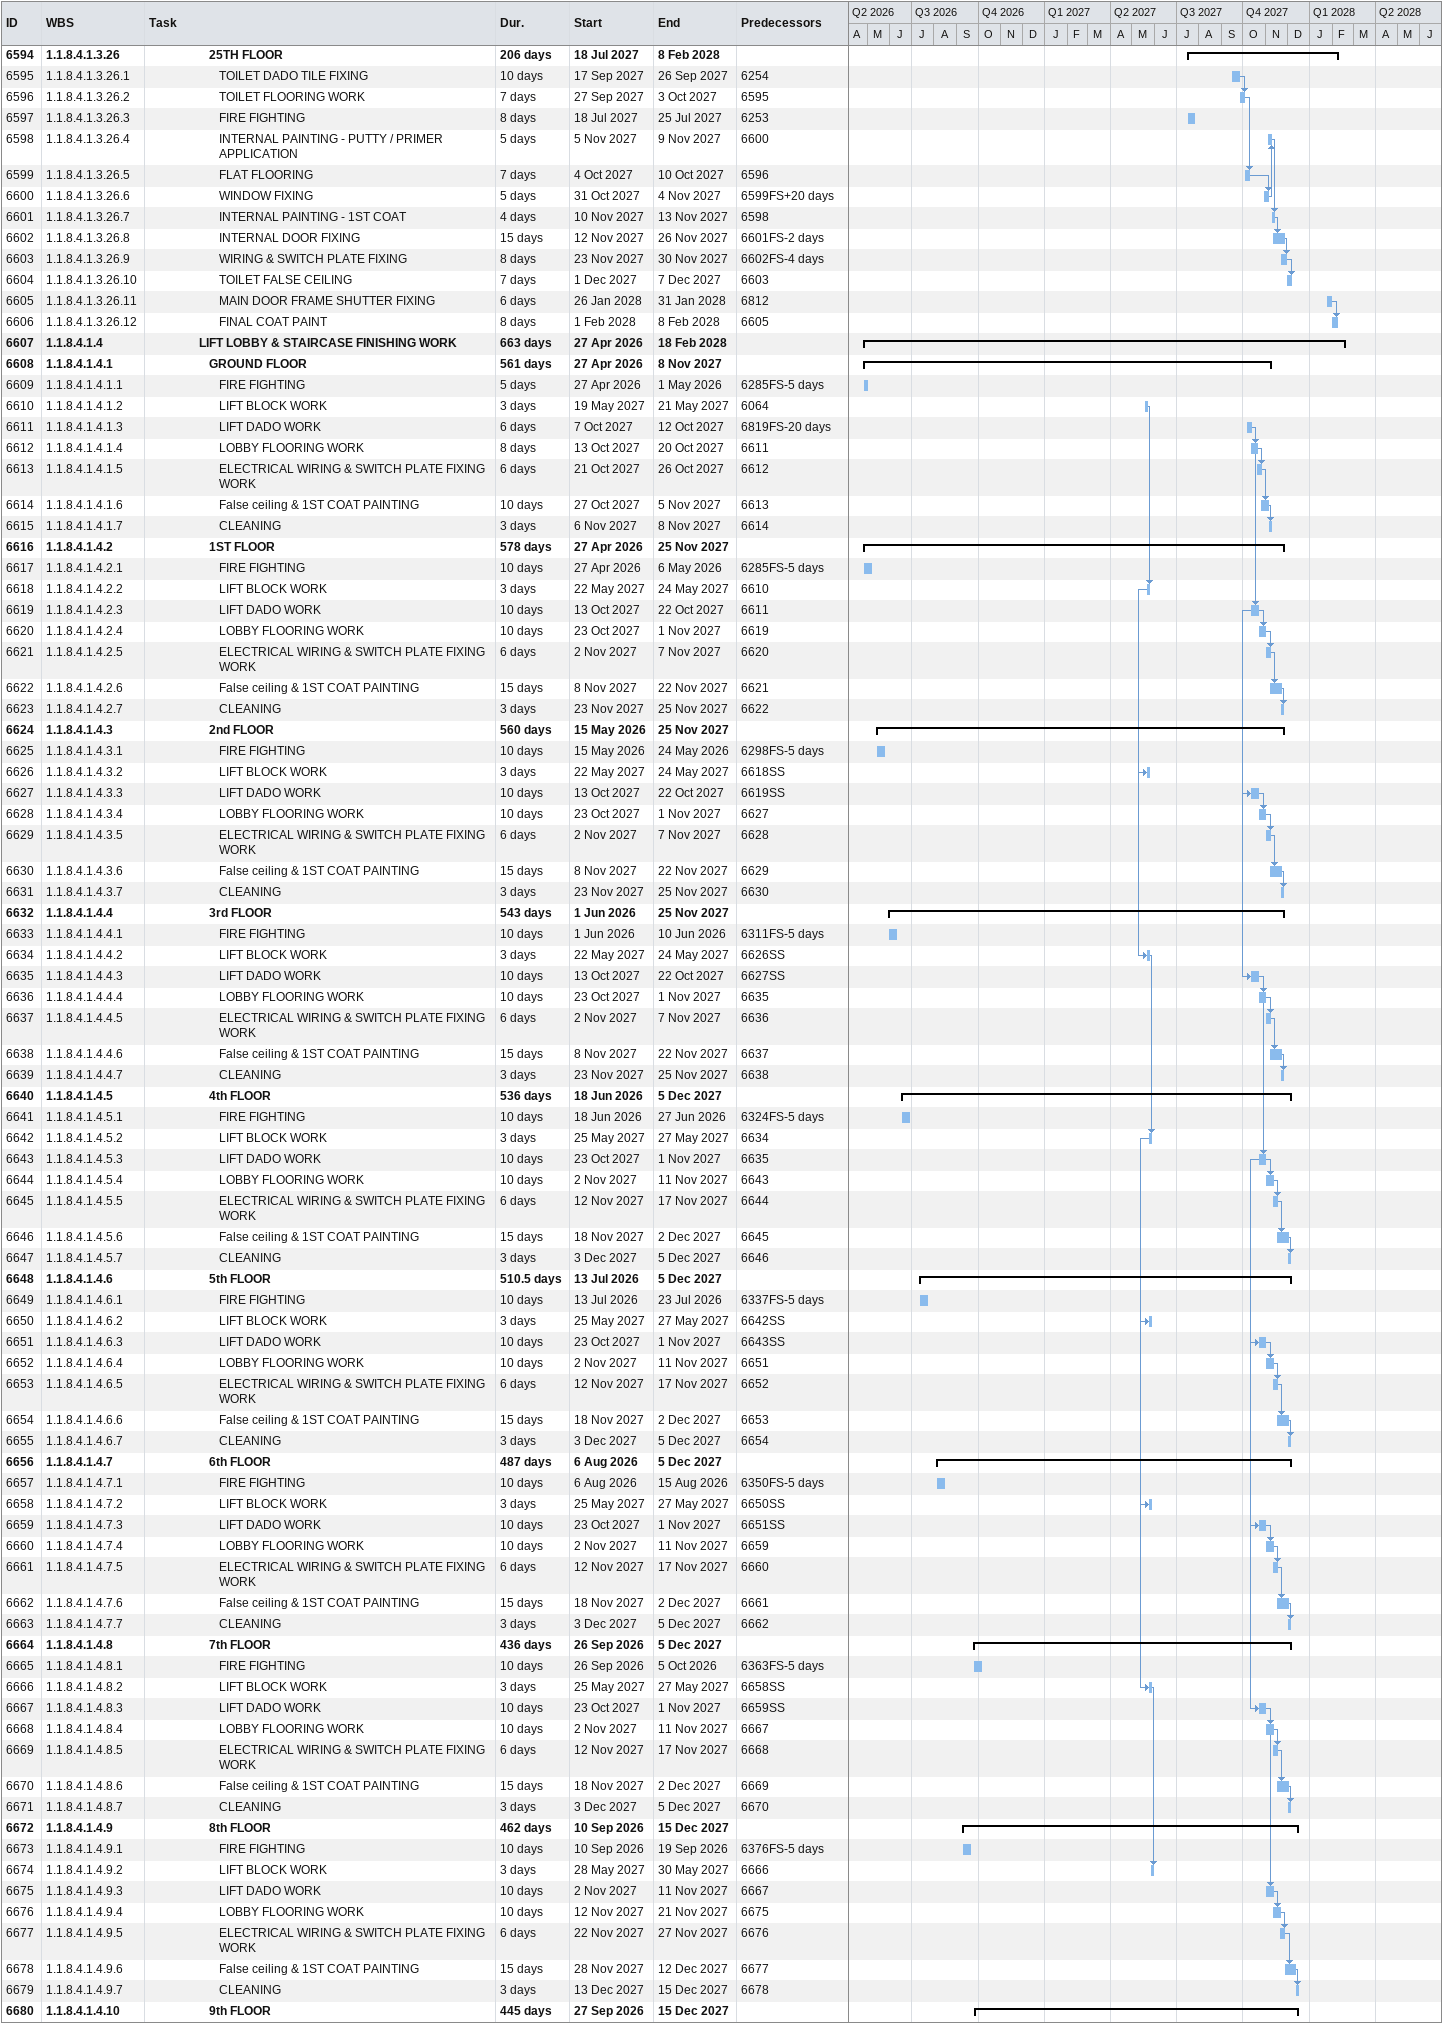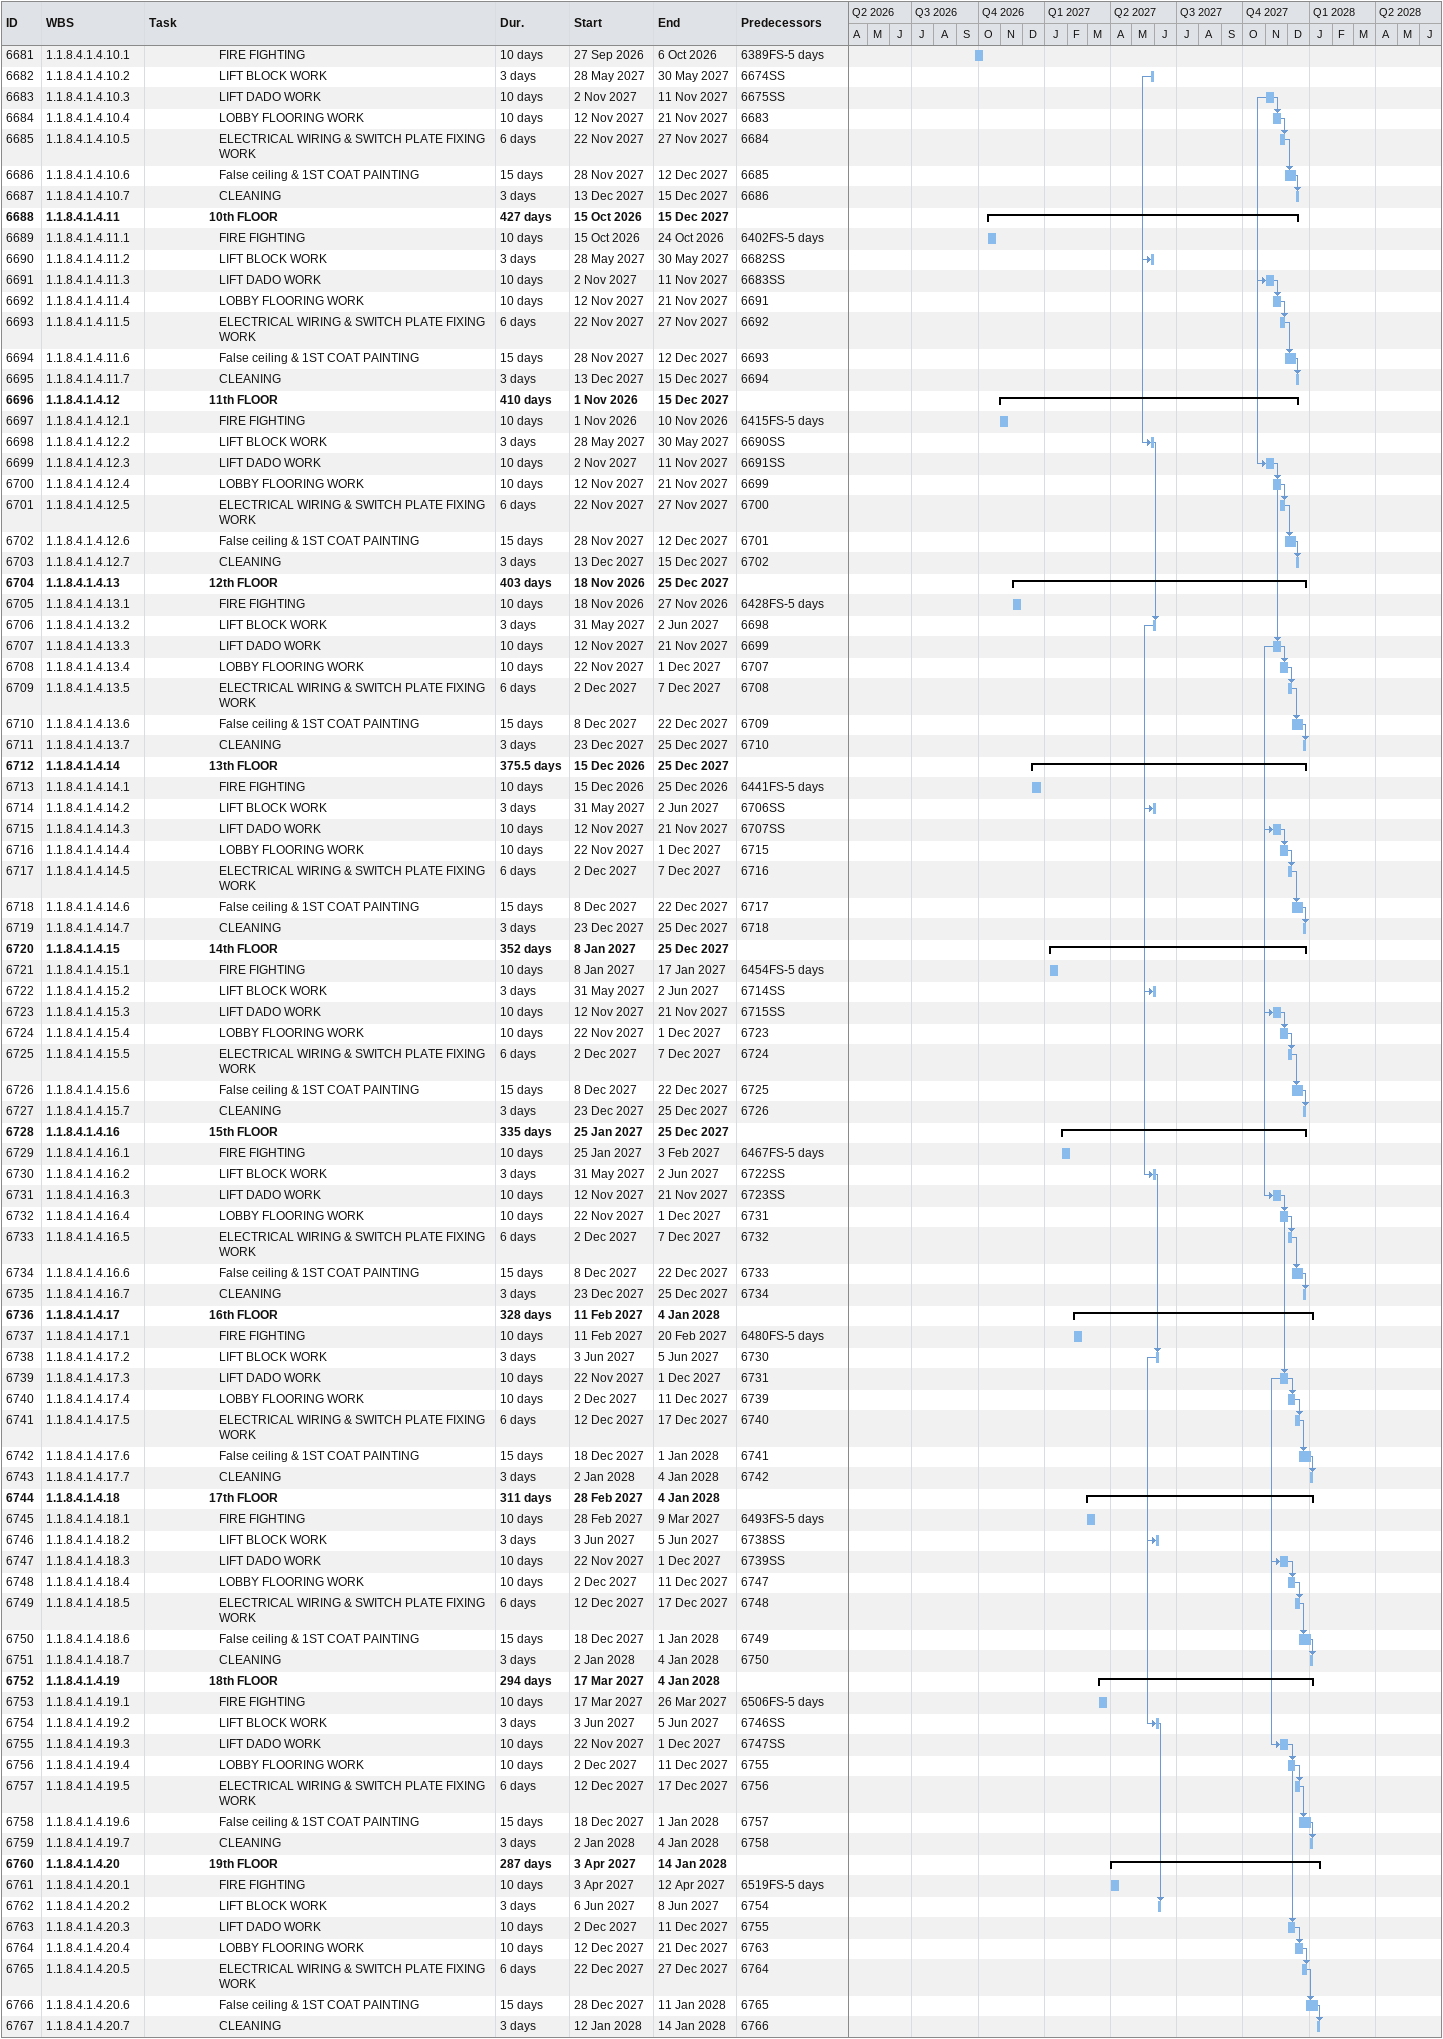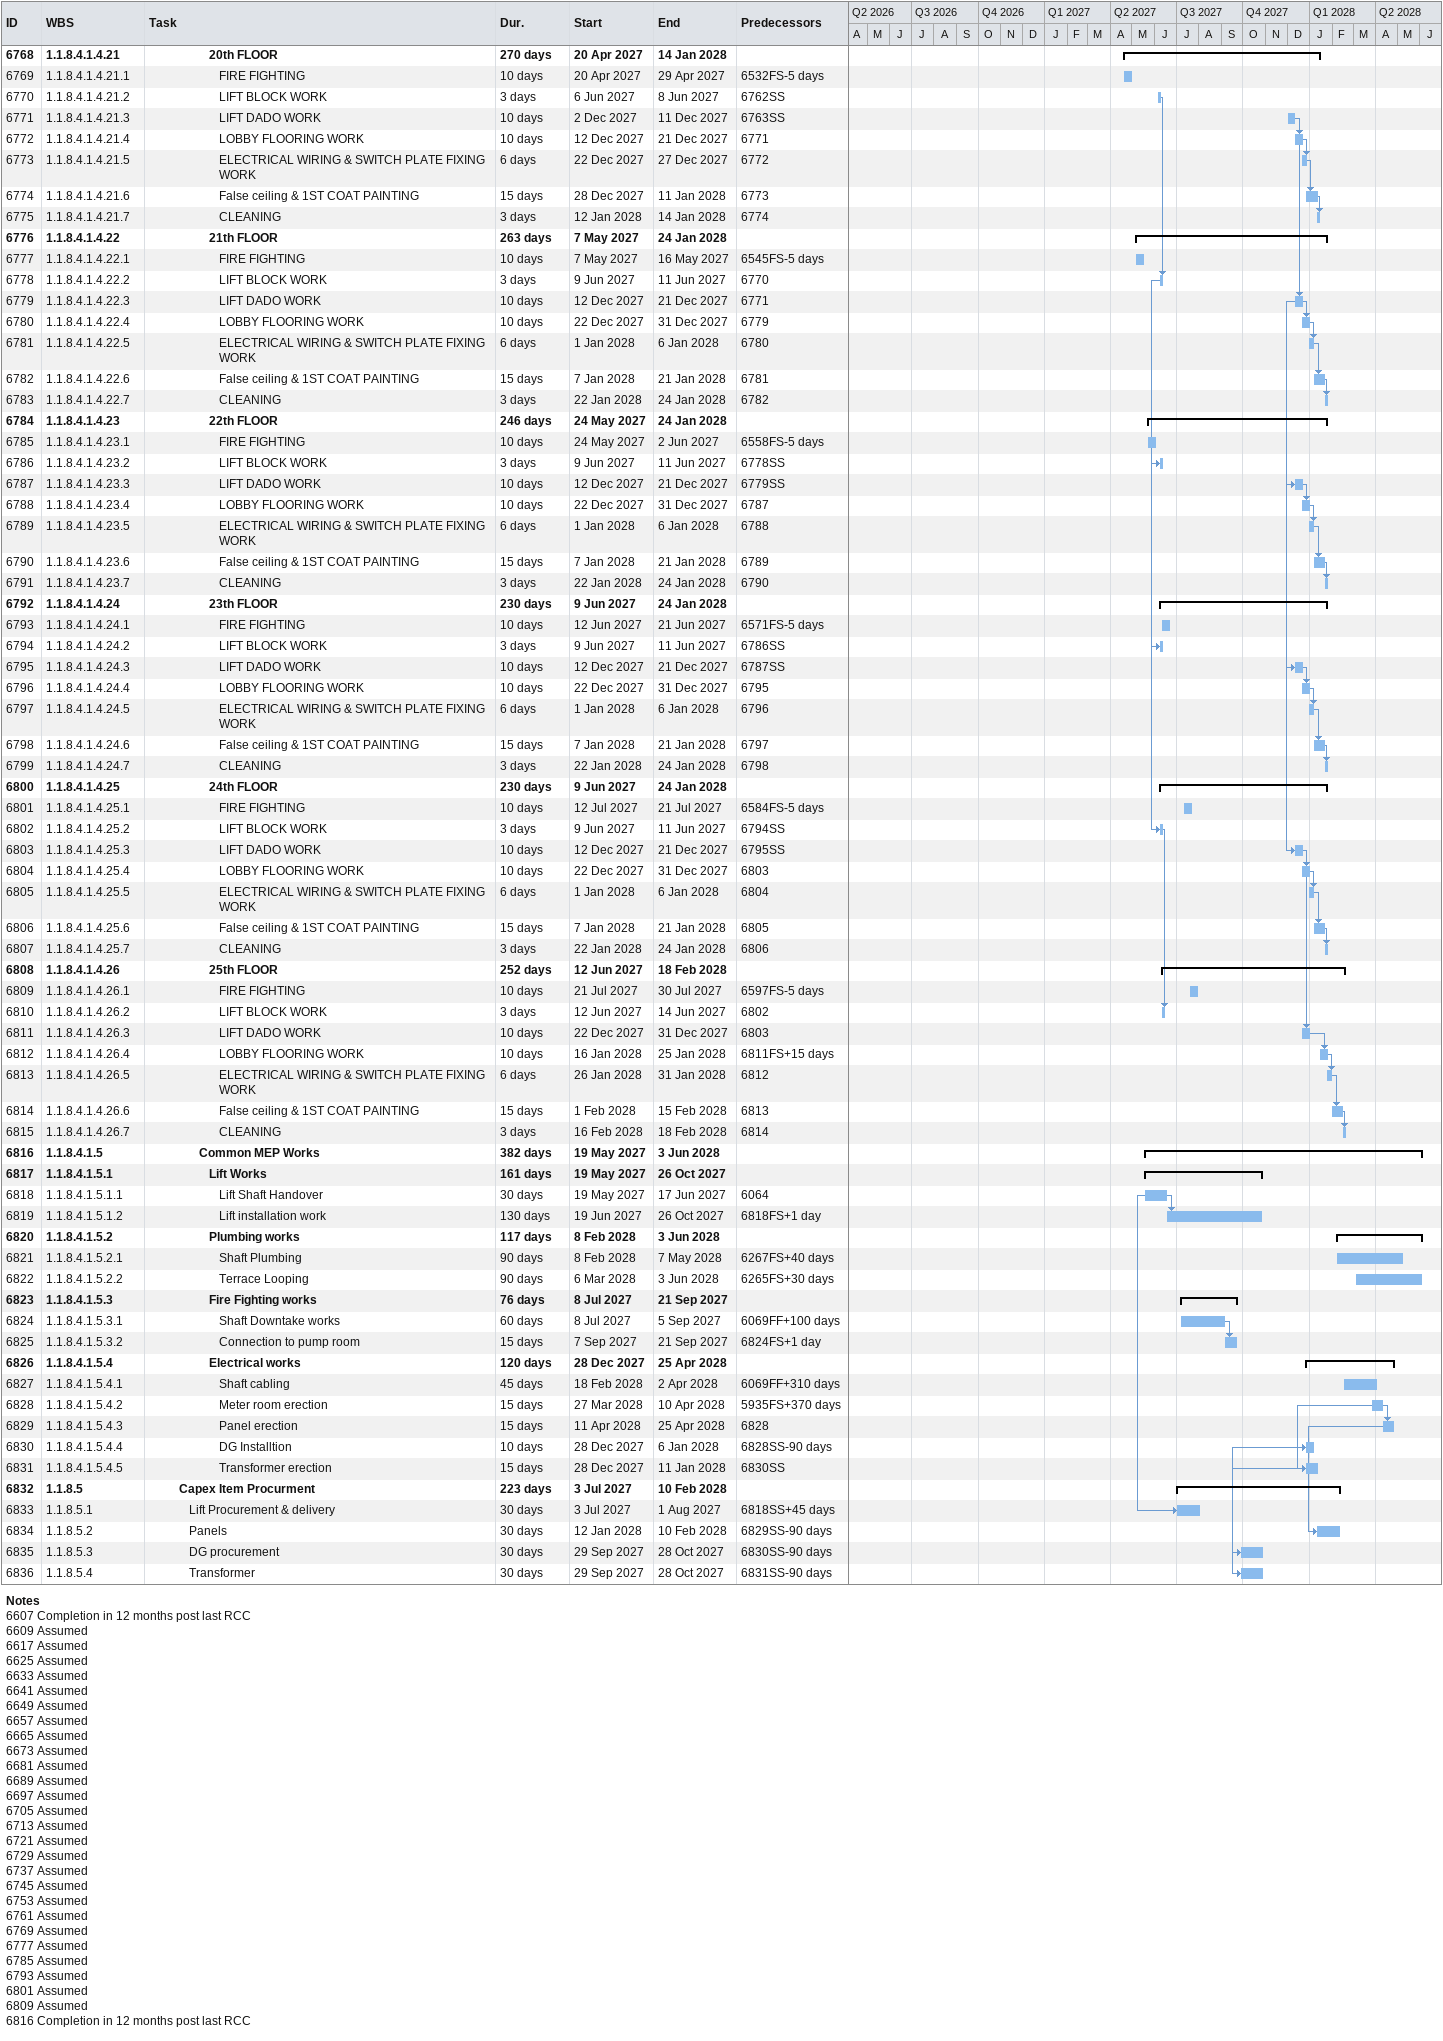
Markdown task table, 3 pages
| ID | WBS | Task | Duration | Start | Finish | Predecessors |
|---|---|---|---|---|---|---|
| 6594 | 1.1.8.4.1.3.26 | **25TH FLOOR** | 206d | 2027-07-18 | 2028-02-08 |  |
| 6595 | 1.1.8.4.1.3.26.1 | TOILET DADO TILE FIXING | 10d | 2027-09-17 | 2027-09-26 | 6254 |
| 6596 | 1.1.8.4.1.3.26.2 | TOILET FLOORING WORK | 7d | 2027-09-27 | 2027-10-03 | 6595 |
| 6597 | 1.1.8.4.1.3.26.3 | FIRE FIGHTING | 8d | 2027-07-18 | 2027-07-25 | 6253 |
| 6598 | 1.1.8.4.1.3.26.4 | INTERNAL PAINTING - PUTTY / PRIMER APPLICATION | 5d | 2027-11-05 | 2027-11-09 | 6600 |
| 6599 | 1.1.8.4.1.3.26.5 | FLAT FLOORING | 7d | 2027-10-04 | 2027-10-10 | 6596 |
| 6600 | 1.1.8.4.1.3.26.6 | WINDOW FIXING | 5d | 2027-10-31 | 2027-11-04 | 6599FS+20d |
| 6601 | 1.1.8.4.1.3.26.7 | INTERNAL PAINTING - 1ST COAT | 4d | 2027-11-10 | 2027-11-13 | 6598 |
| 6602 | 1.1.8.4.1.3.26.8 | INTERNAL DOOR FIXING | 15d | 2027-11-12 | 2027-11-26 | 6601FS-2d |
| 6603 | 1.1.8.4.1.3.26.9 | WIRING & SWITCH PLATE FIXING | 8d | 2027-11-23 | 2027-11-30 | 6602FS-4d |
| 6604 | 1.1.8.4.1.3.26.10 | TOILET FALSE CEILING | 7d | 2027-12-01 | 2027-12-07 | 6603 |
| 6605 | 1.1.8.4.1.3.26.11 | MAIN DOOR FRAME SHUTTER FIXING | 6d | 2028-01-26 | 2028-01-31 | 6812 |
| 6606 | 1.1.8.4.1.3.26.12 | FINAL COAT PAINT | 8d | 2028-02-01 | 2028-02-08 | 6605 |
| 6607 | 1.1.8.4.1.4 | **LIFT LOBBY & STAIRCASE FINISHING WORK** | 663d | 2026-04-27 | 2028-02-18 |  |
| 6608 | 1.1.8.4.1.4.1 | **GROUND FLOOR** | 561d | 2026-04-27 | 2027-11-08 |  |
| 6609 | 1.1.8.4.1.4.1.1 | FIRE FIGHTING | 5d | 2026-04-27 | 2026-05-01 | 6285FS-5d |
| 6610 | 1.1.8.4.1.4.1.2 | LIFT BLOCK WORK | 3d | 2027-05-19 | 2027-05-21 | 6064 |
| 6611 | 1.1.8.4.1.4.1.3 | LIFT DADO WORK | 6d | 2027-10-07 | 2027-10-12 | 6819FS-20d |
| 6612 | 1.1.8.4.1.4.1.4 | LOBBY FLOORING WORK | 8d | 2027-10-13 | 2027-10-20 | 6611 |
| 6613 | 1.1.8.4.1.4.1.5 | ELECTRICAL WIRING & SWITCH PLATE FIXING WORK | 6d | 2027-10-21 | 2027-10-26 | 6612 |
| 6614 | 1.1.8.4.1.4.1.6 | False ceiling & 1ST COAT PAINTING | 10d | 2027-10-27 | 2027-11-05 | 6613 |
| 6615 | 1.1.8.4.1.4.1.7 | CLEANING | 3d | 2027-11-06 | 2027-11-08 | 6614 |
| 6616 | 1.1.8.4.1.4.2 | **1ST FLOOR** | 578d | 2026-04-27 | 2027-11-25 |  |
| 6617 | 1.1.8.4.1.4.2.1 | FIRE FIGHTING | 10d | 2026-04-27 | 2026-05-06 | 6285FS-5d |
| 6618 | 1.1.8.4.1.4.2.2 | LIFT BLOCK WORK | 3d | 2027-05-22 | 2027-05-24 | 6610 |
| 6619 | 1.1.8.4.1.4.2.3 | LIFT DADO WORK | 10d | 2027-10-13 | 2027-10-22 | 6611 |
| 6620 | 1.1.8.4.1.4.2.4 | LOBBY FLOORING WORK | 10d | 2027-10-23 | 2027-11-01 | 6619 |
| 6621 | 1.1.8.4.1.4.2.5 | ELECTRICAL WIRING & SWITCH PLATE FIXING WORK | 6d | 2027-11-02 | 2027-11-07 | 6620 |
| 6622 | 1.1.8.4.1.4.2.6 | False ceiling & 1ST COAT PAINTING | 15d | 2027-11-08 | 2027-11-22 | 6621 |
| 6623 | 1.1.8.4.1.4.2.7 | CLEANING | 3d | 2027-11-23 | 2027-11-25 | 6622 |
| 6624 | 1.1.8.4.1.4.3 | **2nd FLOOR** | 560d | 2026-05-15 | 2027-11-25 |  |
| 6625 | 1.1.8.4.1.4.3.1 | FIRE FIGHTING | 10d | 2026-05-15 | 2026-05-24 | 6298FS-5d |
| 6626 | 1.1.8.4.1.4.3.2 | LIFT BLOCK WORK | 3d | 2027-05-22 | 2027-05-24 | 6618SS |
| 6627 | 1.1.8.4.1.4.3.3 | LIFT DADO WORK | 10d | 2027-10-13 | 2027-10-22 | 6619SS |
| 6628 | 1.1.8.4.1.4.3.4 | LOBBY FLOORING WORK | 10d | 2027-10-23 | 2027-11-01 | 6627 |
| 6629 | 1.1.8.4.1.4.3.5 | ELECTRICAL WIRING & SWITCH PLATE FIXING WORK | 6d | 2027-11-02 | 2027-11-07 | 6628 |
| 6630 | 1.1.8.4.1.4.3.6 | False ceiling & 1ST COAT PAINTING | 15d | 2027-11-08 | 2027-11-22 | 6629 |
| 6631 | 1.1.8.4.1.4.3.7 | CLEANING | 3d | 2027-11-23 | 2027-11-25 | 6630 |
| 6632 | 1.1.8.4.1.4.4 | **3rd FLOOR** | 543d | 2026-06-01 | 2027-11-25 |  |
| 6633 | 1.1.8.4.1.4.4.1 | FIRE FIGHTING | 10d | 2026-06-01 | 2026-06-10 | 6311FS-5d |
| 6634 | 1.1.8.4.1.4.4.2 | LIFT BLOCK WORK | 3d | 2027-05-22 | 2027-05-24 | 6626SS |
| 6635 | 1.1.8.4.1.4.4.3 | LIFT DADO WORK | 10d | 2027-10-13 | 2027-10-22 | 6627SS |
| 6636 | 1.1.8.4.1.4.4.4 | LOBBY FLOORING WORK | 10d | 2027-10-23 | 2027-11-01 | 6635 |
| 6637 | 1.1.8.4.1.4.4.5 | ELECTRICAL WIRING & SWITCH PLATE FIXING WORK | 6d | 2027-11-02 | 2027-11-07 | 6636 |
| 6638 | 1.1.8.4.1.4.4.6 | False ceiling & 1ST COAT PAINTING | 15d | 2027-11-08 | 2027-11-22 | 6637 |
| 6639 | 1.1.8.4.1.4.4.7 | CLEANING | 3d | 2027-11-23 | 2027-11-25 | 6638 |
| 6640 | 1.1.8.4.1.4.5 | **4th FLOOR** | 536d | 2026-06-18 | 2027-12-05 |  |
| 6641 | 1.1.8.4.1.4.5.1 | FIRE FIGHTING | 10d | 2026-06-18 | 2026-06-27 | 6324FS-5d |
| 6642 | 1.1.8.4.1.4.5.2 | LIFT BLOCK WORK | 3d | 2027-05-25 | 2027-05-27 | 6634 |
| 6643 | 1.1.8.4.1.4.5.3 | LIFT DADO WORK | 10d | 2027-10-23 | 2027-11-01 | 6635 |
| 6644 | 1.1.8.4.1.4.5.4 | LOBBY FLOORING WORK | 10d | 2027-11-02 | 2027-11-11 | 6643 |
| 6645 | 1.1.8.4.1.4.5.5 | ELECTRICAL WIRING & SWITCH PLATE FIXING WORK | 6d | 2027-11-12 | 2027-11-17 | 6644 |
| 6646 | 1.1.8.4.1.4.5.6 | False ceiling & 1ST COAT PAINTING | 15d | 2027-11-18 | 2027-12-02 | 6645 |
| 6647 | 1.1.8.4.1.4.5.7 | CLEANING | 3d | 2027-12-03 | 2027-12-05 | 6646 |
| 6648 | 1.1.8.4.1.4.6 | **5th FLOOR** | 510.5d | 2026-07-13 | 2027-12-05 |  |
| 6649 | 1.1.8.4.1.4.6.1 | FIRE FIGHTING | 10d | 2026-07-13 | 2026-07-23 | 6337FS-5d |
| 6650 | 1.1.8.4.1.4.6.2 | LIFT BLOCK WORK | 3d | 2027-05-25 | 2027-05-27 | 6642SS |
| 6651 | 1.1.8.4.1.4.6.3 | LIFT DADO WORK | 10d | 2027-10-23 | 2027-11-01 | 6643SS |
| 6652 | 1.1.8.4.1.4.6.4 | LOBBY FLOORING WORK | 10d | 2027-11-02 | 2027-11-11 | 6651 |
| 6653 | 1.1.8.4.1.4.6.5 | ELECTRICAL WIRING & SWITCH PLATE FIXING WORK | 6d | 2027-11-12 | 2027-11-17 | 6652 |
| 6654 | 1.1.8.4.1.4.6.6 | False ceiling & 1ST COAT PAINTING | 15d | 2027-11-18 | 2027-12-02 | 6653 |
| 6655 | 1.1.8.4.1.4.6.7 | CLEANING | 3d | 2027-12-03 | 2027-12-05 | 6654 |
| 6656 | 1.1.8.4.1.4.7 | **6th FLOOR** | 487d | 2026-08-06 | 2027-12-05 |  |
| 6657 | 1.1.8.4.1.4.7.1 | FIRE FIGHTING | 10d | 2026-08-06 | 2026-08-15 | 6350FS-5d |
| 6658 | 1.1.8.4.1.4.7.2 | LIFT BLOCK WORK | 3d | 2027-05-25 | 2027-05-27 | 6650SS |
| 6659 | 1.1.8.4.1.4.7.3 | LIFT DADO WORK | 10d | 2027-10-23 | 2027-11-01 | 6651SS |
| 6660 | 1.1.8.4.1.4.7.4 | LOBBY FLOORING WORK | 10d | 2027-11-02 | 2027-11-11 | 6659 |
| 6661 | 1.1.8.4.1.4.7.5 | ELECTRICAL WIRING & SWITCH PLATE FIXING WORK | 6d | 2027-11-12 | 2027-11-17 | 6660 |
| 6662 | 1.1.8.4.1.4.7.6 | False ceiling & 1ST COAT PAINTING | 15d | 2027-11-18 | 2027-12-02 | 6661 |
| 6663 | 1.1.8.4.1.4.7.7 | CLEANING | 3d | 2027-12-03 | 2027-12-05 | 6662 |
| 6664 | 1.1.8.4.1.4.8 | **7th FLOOR** | 436d | 2026-09-26 | 2027-12-05 |  |
| 6665 | 1.1.8.4.1.4.8.1 | FIRE FIGHTING | 10d | 2026-09-26 | 2026-10-05 | 6363FS-5d |
| 6666 | 1.1.8.4.1.4.8.2 | LIFT BLOCK WORK | 3d | 2027-05-25 | 2027-05-27 | 6658SS |
| 6667 | 1.1.8.4.1.4.8.3 | LIFT DADO WORK | 10d | 2027-10-23 | 2027-11-01 | 6659SS |
| 6668 | 1.1.8.4.1.4.8.4 | LOBBY FLOORING WORK | 10d | 2027-11-02 | 2027-11-11 | 6667 |
| 6669 | 1.1.8.4.1.4.8.5 | ELECTRICAL WIRING & SWITCH PLATE FIXING WORK | 6d | 2027-11-12 | 2027-11-17 | 6668 |
| 6670 | 1.1.8.4.1.4.8.6 | False ceiling & 1ST COAT PAINTING | 15d | 2027-11-18 | 2027-12-02 | 6669 |
| 6671 | 1.1.8.4.1.4.8.7 | CLEANING | 3d | 2027-12-03 | 2027-12-05 | 6670 |
| 6672 | 1.1.8.4.1.4.9 | **8th FLOOR** | 462d | 2026-09-10 | 2027-12-15 |  |
| 6673 | 1.1.8.4.1.4.9.1 | FIRE FIGHTING | 10d | 2026-09-10 | 2026-09-19 | 6376FS-5d |
| 6674 | 1.1.8.4.1.4.9.2 | LIFT BLOCK WORK | 3d | 2027-05-28 | 2027-05-30 | 6666 |
| 6675 | 1.1.8.4.1.4.9.3 | LIFT DADO WORK | 10d | 2027-11-02 | 2027-11-11 | 6667 |
| 6676 | 1.1.8.4.1.4.9.4 | LOBBY FLOORING WORK | 10d | 2027-11-12 | 2027-11-21 | 6675 |
| 6677 | 1.1.8.4.1.4.9.5 | ELECTRICAL WIRING & SWITCH PLATE FIXING WORK | 6d | 2027-11-22 | 2027-11-27 | 6676 |
| 6678 | 1.1.8.4.1.4.9.6 | False ceiling & 1ST COAT PAINTING | 15d | 2027-11-28 | 2027-12-12 | 6677 |
| 6679 | 1.1.8.4.1.4.9.7 | CLEANING | 3d | 2027-12-13 | 2027-12-15 | 6678 |
| 6680 | 1.1.8.4.1.4.10 | **9th FLOOR** | 445d | 2026-09-27 | 2027-12-15 |  |
| 6681 | 1.1.8.4.1.4.10.1 | FIRE FIGHTING | 10d | 2026-09-27 | 2026-10-06 | 6389FS-5d |
| 6682 | 1.1.8.4.1.4.10.2 | LIFT BLOCK WORK | 3d | 2027-05-28 | 2027-05-30 | 6674SS |
| 6683 | 1.1.8.4.1.4.10.3 | LIFT DADO WORK | 10d | 2027-11-02 | 2027-11-11 | 6675SS |
| 6684 | 1.1.8.4.1.4.10.4 | LOBBY FLOORING WORK | 10d | 2027-11-12 | 2027-11-21 | 6683 |
| 6685 | 1.1.8.4.1.4.10.5 | ELECTRICAL WIRING & SWITCH PLATE FIXING WORK | 6d | 2027-11-22 | 2027-11-27 | 6684 |
| 6686 | 1.1.8.4.1.4.10.6 | False ceiling & 1ST COAT PAINTING | 15d | 2027-11-28 | 2027-12-12 | 6685 |
| 6687 | 1.1.8.4.1.4.10.7 | CLEANING | 3d | 2027-12-13 | 2027-12-15 | 6686 |
| 6688 | 1.1.8.4.1.4.11 | **10th FLOOR** | 427d | 2026-10-15 | 2027-12-15 |  |
| 6689 | 1.1.8.4.1.4.11.1 | FIRE FIGHTING | 10d | 2026-10-15 | 2026-10-24 | 6402FS-5d |
| 6690 | 1.1.8.4.1.4.11.2 | LIFT BLOCK WORK | 3d | 2027-05-28 | 2027-05-30 | 6682SS |
| 6691 | 1.1.8.4.1.4.11.3 | LIFT DADO WORK | 10d | 2027-11-02 | 2027-11-11 | 6683SS |
| 6692 | 1.1.8.4.1.4.11.4 | LOBBY FLOORING WORK | 10d | 2027-11-12 | 2027-11-21 | 6691 |
| 6693 | 1.1.8.4.1.4.11.5 | ELECTRICAL WIRING & SWITCH PLATE FIXING WORK | 6d | 2027-11-22 | 2027-11-27 | 6692 |
| 6694 | 1.1.8.4.1.4.11.6 | False ceiling & 1ST COAT PAINTING | 15d | 2027-11-28 | 2027-12-12 | 6693 |
| 6695 | 1.1.8.4.1.4.11.7 | CLEANING | 3d | 2027-12-13 | 2027-12-15 | 6694 |
| 6696 | 1.1.8.4.1.4.12 | **11th FLOOR** | 410d | 2026-11-01 | 2027-12-15 |  |
| 6697 | 1.1.8.4.1.4.12.1 | FIRE FIGHTING | 10d | 2026-11-01 | 2026-11-10 | 6415FS-5d |
| 6698 | 1.1.8.4.1.4.12.2 | LIFT BLOCK WORK | 3d | 2027-05-28 | 2027-05-30 | 6690SS |
| 6699 | 1.1.8.4.1.4.12.3 | LIFT DADO WORK | 10d | 2027-11-02 | 2027-11-11 | 6691SS |
| 6700 | 1.1.8.4.1.4.12.4 | LOBBY FLOORING WORK | 10d | 2027-11-12 | 2027-11-21 | 6699 |
| 6701 | 1.1.8.4.1.4.12.5 | ELECTRICAL WIRING & SWITCH PLATE FIXING WORK | 6d | 2027-11-22 | 2027-11-27 | 6700 |
| 6702 | 1.1.8.4.1.4.12.6 | False ceiling & 1ST COAT PAINTING | 15d | 2027-11-28 | 2027-12-12 | 6701 |
| 6703 | 1.1.8.4.1.4.12.7 | CLEANING | 3d | 2027-12-13 | 2027-12-15 | 6702 |
| 6704 | 1.1.8.4.1.4.13 | **12th FLOOR** | 403d | 2026-11-18 | 2027-12-25 |  |
| 6705 | 1.1.8.4.1.4.13.1 | FIRE FIGHTING | 10d | 2026-11-18 | 2026-11-27 | 6428FS-5d |
| 6706 | 1.1.8.4.1.4.13.2 | LIFT BLOCK WORK | 3d | 2027-05-31 | 2027-06-02 | 6698 |
| 6707 | 1.1.8.4.1.4.13.3 | LIFT DADO WORK | 10d | 2027-11-12 | 2027-11-21 | 6699 |
| 6708 | 1.1.8.4.1.4.13.4 | LOBBY FLOORING WORK | 10d | 2027-11-22 | 2027-12-01 | 6707 |
| 6709 | 1.1.8.4.1.4.13.5 | ELECTRICAL WIRING & SWITCH PLATE FIXING WORK | 6d | 2027-12-02 | 2027-12-07 | 6708 |
| 6710 | 1.1.8.4.1.4.13.6 | False ceiling & 1ST COAT PAINTING | 15d | 2027-12-08 | 2027-12-22 | 6709 |
| 6711 | 1.1.8.4.1.4.13.7 | CLEANING | 3d | 2027-12-23 | 2027-12-25 | 6710 |
| 6712 | 1.1.8.4.1.4.14 | **13th FLOOR** | 375.5d | 2026-12-15 | 2027-12-25 |  |
| 6713 | 1.1.8.4.1.4.14.1 | FIRE FIGHTING | 10d | 2026-12-15 | 2026-12-25 | 6441FS-5d |
| 6714 | 1.1.8.4.1.4.14.2 | LIFT BLOCK WORK | 3d | 2027-05-31 | 2027-06-02 | 6706SS |
| 6715 | 1.1.8.4.1.4.14.3 | LIFT DADO WORK | 10d | 2027-11-12 | 2027-11-21 | 6707SS |
| 6716 | 1.1.8.4.1.4.14.4 | LOBBY FLOORING WORK | 10d | 2027-11-22 | 2027-12-01 | 6715 |
| 6717 | 1.1.8.4.1.4.14.5 | ELECTRICAL WIRING & SWITCH PLATE FIXING WORK | 6d | 2027-12-02 | 2027-12-07 | 6716 |
| 6718 | 1.1.8.4.1.4.14.6 | False ceiling & 1ST COAT PAINTING | 15d | 2027-12-08 | 2027-12-22 | 6717 |
| 6719 | 1.1.8.4.1.4.14.7 | CLEANING | 3d | 2027-12-23 | 2027-12-25 | 6718 |
| 6720 | 1.1.8.4.1.4.15 | **14th FLOOR** | 352d | 2027-01-08 | 2027-12-25 |  |
| 6721 | 1.1.8.4.1.4.15.1 | FIRE FIGHTING | 10d | 2027-01-08 | 2027-01-17 | 6454FS-5d |
| 6722 | 1.1.8.4.1.4.15.2 | LIFT BLOCK WORK | 3d | 2027-05-31 | 2027-06-02 | 6714SS |
| 6723 | 1.1.8.4.1.4.15.3 | LIFT DADO WORK | 10d | 2027-11-12 | 2027-11-21 | 6715SS |
| 6724 | 1.1.8.4.1.4.15.4 | LOBBY FLOORING WORK | 10d | 2027-11-22 | 2027-12-01 | 6723 |
| 6725 | 1.1.8.4.1.4.15.5 | ELECTRICAL WIRING & SWITCH PLATE FIXING WORK | 6d | 2027-12-02 | 2027-12-07 | 6724 |
| 6726 | 1.1.8.4.1.4.15.6 | False ceiling & 1ST COAT PAINTING | 15d | 2027-12-08 | 2027-12-22 | 6725 |
| 6727 | 1.1.8.4.1.4.15.7 | CLEANING | 3d | 2027-12-23 | 2027-12-25 | 6726 |
| 6728 | 1.1.8.4.1.4.16 | **15th FLOOR** | 335d | 2027-01-25 | 2027-12-25 |  |
| 6729 | 1.1.8.4.1.4.16.1 | FIRE FIGHTING | 10d | 2027-01-25 | 2027-02-03 | 6467FS-5d |
| 6730 | 1.1.8.4.1.4.16.2 | LIFT BLOCK WORK | 3d | 2027-05-31 | 2027-06-02 | 6722SS |
| 6731 | 1.1.8.4.1.4.16.3 | LIFT DADO WORK | 10d | 2027-11-12 | 2027-11-21 | 6723SS |
| 6732 | 1.1.8.4.1.4.16.4 | LOBBY FLOORING WORK | 10d | 2027-11-22 | 2027-12-01 | 6731 |
| 6733 | 1.1.8.4.1.4.16.5 | ELECTRICAL WIRING & SWITCH PLATE FIXING WORK | 6d | 2027-12-02 | 2027-12-07 | 6732 |
| 6734 | 1.1.8.4.1.4.16.6 | False ceiling & 1ST COAT PAINTING | 15d | 2027-12-08 | 2027-12-22 | 6733 |
| 6735 | 1.1.8.4.1.4.16.7 | CLEANING | 3d | 2027-12-23 | 2027-12-25 | 6734 |
| 6736 | 1.1.8.4.1.4.17 | **16th FLOOR** | 328d | 2027-02-11 | 2028-01-04 |  |
| 6737 | 1.1.8.4.1.4.17.1 | FIRE FIGHTING | 10d | 2027-02-11 | 2027-02-20 | 6480FS-5d |
| 6738 | 1.1.8.4.1.4.17.2 | LIFT BLOCK WORK | 3d | 2027-06-03 | 2027-06-05 | 6730 |
| 6739 | 1.1.8.4.1.4.17.3 | LIFT DADO WORK | 10d | 2027-11-22 | 2027-12-01 | 6731 |
| 6740 | 1.1.8.4.1.4.17.4 | LOBBY FLOORING WORK | 10d | 2027-12-02 | 2027-12-11 | 6739 |
| 6741 | 1.1.8.4.1.4.17.5 | ELECTRICAL WIRING & SWITCH PLATE FIXING WORK | 6d | 2027-12-12 | 2027-12-17 | 6740 |
| 6742 | 1.1.8.4.1.4.17.6 | False ceiling & 1ST COAT PAINTING | 15d | 2027-12-18 | 2028-01-01 | 6741 |
| 6743 | 1.1.8.4.1.4.17.7 | CLEANING | 3d | 2028-01-02 | 2028-01-04 | 6742 |
| 6744 | 1.1.8.4.1.4.18 | **17th FLOOR** | 311d | 2027-02-28 | 2028-01-04 |  |
| 6745 | 1.1.8.4.1.4.18.1 | FIRE FIGHTING | 10d | 2027-02-28 | 2027-03-09 | 6493FS-5d |
| 6746 | 1.1.8.4.1.4.18.2 | LIFT BLOCK WORK | 3d | 2027-06-03 | 2027-06-05 | 6738SS |
| 6747 | 1.1.8.4.1.4.18.3 | LIFT DADO WORK | 10d | 2027-11-22 | 2027-12-01 | 6739SS |
| 6748 | 1.1.8.4.1.4.18.4 | LOBBY FLOORING WORK | 10d | 2027-12-02 | 2027-12-11 | 6747 |
| 6749 | 1.1.8.4.1.4.18.5 | ELECTRICAL WIRING & SWITCH PLATE FIXING WORK | 6d | 2027-12-12 | 2027-12-17 | 6748 |
| 6750 | 1.1.8.4.1.4.18.6 | False ceiling & 1ST COAT PAINTING | 15d | 2027-12-18 | 2028-01-01 | 6749 |
| 6751 | 1.1.8.4.1.4.18.7 | CLEANING | 3d | 2028-01-02 | 2028-01-04 | 6750 |
| 6752 | 1.1.8.4.1.4.19 | **18th FLOOR** | 294d | 2027-03-17 | 2028-01-04 |  |
| 6753 | 1.1.8.4.1.4.19.1 | FIRE FIGHTING | 10d | 2027-03-17 | 2027-03-26 | 6506FS-5d |
| 6754 | 1.1.8.4.1.4.19.2 | LIFT BLOCK WORK | 3d | 2027-06-03 | 2027-06-05 | 6746SS |
| 6755 | 1.1.8.4.1.4.19.3 | LIFT DADO WORK | 10d | 2027-11-22 | 2027-12-01 | 6747SS |
| 6756 | 1.1.8.4.1.4.19.4 | LOBBY FLOORING WORK | 10d | 2027-12-02 | 2027-12-11 | 6755 |
| 6757 | 1.1.8.4.1.4.19.5 | ELECTRICAL WIRING & SWITCH PLATE FIXING WORK | 6d | 2027-12-12 | 2027-12-17 | 6756 |
| 6758 | 1.1.8.4.1.4.19.6 | False ceiling & 1ST COAT PAINTING | 15d | 2027-12-18 | 2028-01-01 | 6757 |
| 6759 | 1.1.8.4.1.4.19.7 | CLEANING | 3d | 2028-01-02 | 2028-01-04 | 6758 |
| 6760 | 1.1.8.4.1.4.20 | **19th FLOOR** | 287d | 2027-04-03 | 2028-01-14 |  |
| 6761 | 1.1.8.4.1.4.20.1 | FIRE FIGHTING | 10d | 2027-04-03 | 2027-04-12 | 6519FS-5d |
| 6762 | 1.1.8.4.1.4.20.2 | LIFT BLOCK WORK | 3d | 2027-06-06 | 2027-06-08 | 6754 |
| 6763 | 1.1.8.4.1.4.20.3 | LIFT DADO WORK | 10d | 2027-12-02 | 2027-12-11 | 6755 |
| 6764 | 1.1.8.4.1.4.20.4 | LOBBY FLOORING WORK | 10d | 2027-12-12 | 2027-12-21 | 6763 |
| 6765 | 1.1.8.4.1.4.20.5 | ELECTRICAL WIRING & SWITCH PLATE FIXING WORK | 6d | 2027-12-22 | 2027-12-27 | 6764 |
| 6766 | 1.1.8.4.1.4.20.6 | False ceiling & 1ST COAT PAINTING | 15d | 2027-12-28 | 2028-01-11 | 6765 |
| 6767 | 1.1.8.4.1.4.20.7 | CLEANING | 3d | 2028-01-12 | 2028-01-14 | 6766 |
| 6768 | 1.1.8.4.1.4.21 | **20th FLOOR** | 270d | 2027-04-20 | 2028-01-14 |  |
| 6769 | 1.1.8.4.1.4.21.1 | FIRE FIGHTING | 10d | 2027-04-20 | 2027-04-29 | 6532FS-5d |
| 6770 | 1.1.8.4.1.4.21.2 | LIFT BLOCK WORK | 3d | 2027-06-06 | 2027-06-08 | 6762SS |
| 6771 | 1.1.8.4.1.4.21.3 | LIFT DADO WORK | 10d | 2027-12-02 | 2027-12-11 | 6763SS |
| 6772 | 1.1.8.4.1.4.21.4 | LOBBY FLOORING WORK | 10d | 2027-12-12 | 2027-12-21 | 6771 |
| 6773 | 1.1.8.4.1.4.21.5 | ELECTRICAL WIRING & SWITCH PLATE FIXING WORK | 6d | 2027-12-22 | 2027-12-27 | 6772 |
| 6774 | 1.1.8.4.1.4.21.6 | False ceiling & 1ST COAT PAINTING | 15d | 2027-12-28 | 2028-01-11 | 6773 |
| 6775 | 1.1.8.4.1.4.21.7 | CLEANING | 3d | 2028-01-12 | 2028-01-14 | 6774 |
| 6776 | 1.1.8.4.1.4.22 | **21th FLOOR** | 263d | 2027-05-07 | 2028-01-24 |  |
| 6777 | 1.1.8.4.1.4.22.1 | FIRE FIGHTING | 10d | 2027-05-07 | 2027-05-16 | 6545FS-5d |
| 6778 | 1.1.8.4.1.4.22.2 | LIFT BLOCK WORK | 3d | 2027-06-09 | 2027-06-11 | 6770 |
| 6779 | 1.1.8.4.1.4.22.3 | LIFT DADO WORK | 10d | 2027-12-12 | 2027-12-21 | 6771 |
| 6780 | 1.1.8.4.1.4.22.4 | LOBBY FLOORING WORK | 10d | 2027-12-22 | 2027-12-31 | 6779 |
| 6781 | 1.1.8.4.1.4.22.5 | ELECTRICAL WIRING & SWITCH PLATE FIXING WORK | 6d | 2028-01-01 | 2028-01-06 | 6780 |
| 6782 | 1.1.8.4.1.4.22.6 | False ceiling & 1ST COAT PAINTING | 15d | 2028-01-07 | 2028-01-21 | 6781 |
| 6783 | 1.1.8.4.1.4.22.7 | CLEANING | 3d | 2028-01-22 | 2028-01-24 | 6782 |
| 6784 | 1.1.8.4.1.4.23 | **22th FLOOR** | 246d | 2027-05-24 | 2028-01-24 |  |
| 6785 | 1.1.8.4.1.4.23.1 | FIRE FIGHTING | 10d | 2027-05-24 | 2027-06-02 | 6558FS-5d |
| 6786 | 1.1.8.4.1.4.23.2 | LIFT BLOCK WORK | 3d | 2027-06-09 | 2027-06-11 | 6778SS |
| 6787 | 1.1.8.4.1.4.23.3 | LIFT DADO WORK | 10d | 2027-12-12 | 2027-12-21 | 6779SS |
| 6788 | 1.1.8.4.1.4.23.4 | LOBBY FLOORING WORK | 10d | 2027-12-22 | 2027-12-31 | 6787 |
| 6789 | 1.1.8.4.1.4.23.5 | ELECTRICAL WIRING & SWITCH PLATE FIXING WORK | 6d | 2028-01-01 | 2028-01-06 | 6788 |
| 6790 | 1.1.8.4.1.4.23.6 | False ceiling & 1ST COAT PAINTING | 15d | 2028-01-07 | 2028-01-21 | 6789 |
| 6791 | 1.1.8.4.1.4.23.7 | CLEANING | 3d | 2028-01-22 | 2028-01-24 | 6790 |
| 6792 | 1.1.8.4.1.4.24 | **23th FLOOR** | 230d | 2027-06-09 | 2028-01-24 |  |
| 6793 | 1.1.8.4.1.4.24.1 | FIRE FIGHTING | 10d | 2027-06-12 | 2027-06-21 | 6571FS-5d |
| 6794 | 1.1.8.4.1.4.24.2 | LIFT BLOCK WORK | 3d | 2027-06-09 | 2027-06-11 | 6786SS |
| 6795 | 1.1.8.4.1.4.24.3 | LIFT DADO WORK | 10d | 2027-12-12 | 2027-12-21 | 6787SS |
| 6796 | 1.1.8.4.1.4.24.4 | LOBBY FLOORING WORK | 10d | 2027-12-22 | 2027-12-31 | 6795 |
| 6797 | 1.1.8.4.1.4.24.5 | ELECTRICAL WIRING & SWITCH PLATE FIXING WORK | 6d | 2028-01-01 | 2028-01-06 | 6796 |
| 6798 | 1.1.8.4.1.4.24.6 | False ceiling & 1ST COAT PAINTING | 15d | 2028-01-07 | 2028-01-21 | 6797 |
| 6799 | 1.1.8.4.1.4.24.7 | CLEANING | 3d | 2028-01-22 | 2028-01-24 | 6798 |
| 6800 | 1.1.8.4.1.4.25 | **24th FLOOR** | 230d | 2027-06-09 | 2028-01-24 |  |
| 6801 | 1.1.8.4.1.4.25.1 | FIRE FIGHTING | 10d | 2027-07-12 | 2027-07-21 | 6584FS-5d |
| 6802 | 1.1.8.4.1.4.25.2 | LIFT BLOCK WORK | 3d | 2027-06-09 | 2027-06-11 | 6794SS |
| 6803 | 1.1.8.4.1.4.25.3 | LIFT DADO WORK | 10d | 2027-12-12 | 2027-12-21 | 6795SS |
| 6804 | 1.1.8.4.1.4.25.4 | LOBBY FLOORING WORK | 10d | 2027-12-22 | 2027-12-31 | 6803 |
| 6805 | 1.1.8.4.1.4.25.5 | ELECTRICAL WIRING & SWITCH PLATE FIXING WORK | 6d | 2028-01-01 | 2028-01-06 | 6804 |
| 6806 | 1.1.8.4.1.4.25.6 | False ceiling & 1ST COAT PAINTING | 15d | 2028-01-07 | 2028-01-21 | 6805 |
| 6807 | 1.1.8.4.1.4.25.7 | CLEANING | 3d | 2028-01-22 | 2028-01-24 | 6806 |
| 6808 | 1.1.8.4.1.4.26 | **25th FLOOR** | 252d | 2027-06-12 | 2028-02-18 |  |
| 6809 | 1.1.8.4.1.4.26.1 | FIRE FIGHTING | 10d | 2027-07-21 | 2027-07-30 | 6597FS-5d |
| 6810 | 1.1.8.4.1.4.26.2 | LIFT BLOCK WORK | 3d | 2027-06-12 | 2027-06-14 | 6802 |
| 6811 | 1.1.8.4.1.4.26.3 | LIFT DADO WORK | 10d | 2027-12-22 | 2027-12-31 | 6803 |
| 6812 | 1.1.8.4.1.4.26.4 | LOBBY FLOORING WORK | 10d | 2028-01-16 | 2028-01-25 | 6811FS+15d |
| 6813 | 1.1.8.4.1.4.26.5 | ELECTRICAL WIRING & SWITCH PLATE FIXING WORK | 6d | 2028-01-26 | 2028-01-31 | 6812 |
| 6814 | 1.1.8.4.1.4.26.6 | False ceiling & 1ST COAT PAINTING | 15d | 2028-02-01 | 2028-02-15 | 6813 |
| 6815 | 1.1.8.4.1.4.26.7 | CLEANING | 3d | 2028-02-16 | 2028-02-18 | 6814 |
| 6816 | 1.1.8.4.1.5 | **Common MEP Works** | 382d | 2027-05-19 | 2028-06-03 |  |
| 6817 | 1.1.8.4.1.5.1 | **Lift Works** | 161d | 2027-05-19 | 2027-10-26 |  |
| 6818 | 1.1.8.4.1.5.1.1 | Lift Shaft Handover | 30d | 2027-05-19 | 2027-06-17 | 6064 |
| 6819 | 1.1.8.4.1.5.1.2 | Lift installation work | 130d | 2027-06-19 | 2027-10-26 | 6818FS+1d |
| 6820 | 1.1.8.4.1.5.2 | **Plumbing works** | 117d | 2028-02-08 | 2028-06-03 |  |
| 6821 | 1.1.8.4.1.5.2.1 | Shaft Plumbing | 90d | 2028-02-08 | 2028-05-07 | 6267FS+40d |
| 6822 | 1.1.8.4.1.5.2.2 | Terrace Looping | 90d | 2028-03-06 | 2028-06-03 | 6265FS+30d |
| 6823 | 1.1.8.4.1.5.3 | **Fire Fighting works** | 76d | 2027-07-08 | 2027-09-21 |  |
| 6824 | 1.1.8.4.1.5.3.1 | Shaft Downtake works | 60d | 2027-07-08 | 2027-09-05 | 6069FF+100d |
| 6825 | 1.1.8.4.1.5.3.2 | Connection to pump room | 15d | 2027-09-07 | 2027-09-21 | 6824FS+1d |
| 6826 | 1.1.8.4.1.5.4 | **Electrical works** | 120d | 2027-12-28 | 2028-04-25 |  |
| 6827 | 1.1.8.4.1.5.4.1 | Shaft cabling | 45d | 2028-02-18 | 2028-04-02 | 6069FF+310d |
| 6828 | 1.1.8.4.1.5.4.2 | Meter room erection | 15d | 2028-03-27 | 2028-04-10 | 5935FS+370d |
| 6829 | 1.1.8.4.1.5.4.3 | Panel erection | 15d | 2028-04-11 | 2028-04-25 | 6828 |
| 6830 | 1.1.8.4.1.5.4.4 | DG Installtion | 10d | 2027-12-28 | 2028-01-06 | 6828SS-90d |
| 6831 | 1.1.8.4.1.5.4.5 | Transformer erection | 15d | 2027-12-28 | 2028-01-11 | 6830SS |
| 6832 | 1.1.8.5 | **Capex Item Procurment** | 223d | 2027-07-03 | 2028-02-10 |  |
| 6833 | 1.1.8.5.1 | Lift Procurement & delivery | 30d | 2027-07-03 | 2027-08-01 | 6818SS+45d |
| 6834 | 1.1.8.5.2 | Panels | 30d | 2028-01-12 | 2028-02-10 | 6829SS-90d |
| 6835 | 1.1.8.5.3 | DG procurement | 30d | 2027-09-29 | 2027-10-28 | 6830SS-90d |
| 6836 | 1.1.8.5.4 | Transformer | 30d | 2027-09-29 | 2027-10-28 | 6831SS-90d |

Notes
- 6607: Completion in 12 months post last RCC
- 6609: Assumed
- 6617: Assumed
- 6625: Assumed
- 6633: Assumed
- 6641: Assumed
- 6649: Assumed
- 6657: Assumed
- 6665: Assumed
- 6673: Assumed
- 6681: Assumed
- 6689: Assumed
- 6697: Assumed
- 6705: Assumed
- 6713: Assumed
- 6721: Assumed
- 6729: Assumed
- 6737: Assumed
- 6745: Assumed
- 6753: Assumed
- 6761: Assumed
- 6769: Assumed
- 6777: Assumed
- 6785: Assumed
- 6793: Assumed
- 6801: Assumed
- 6809: Assumed
- 6816: Completion in 12 months post last RCC
